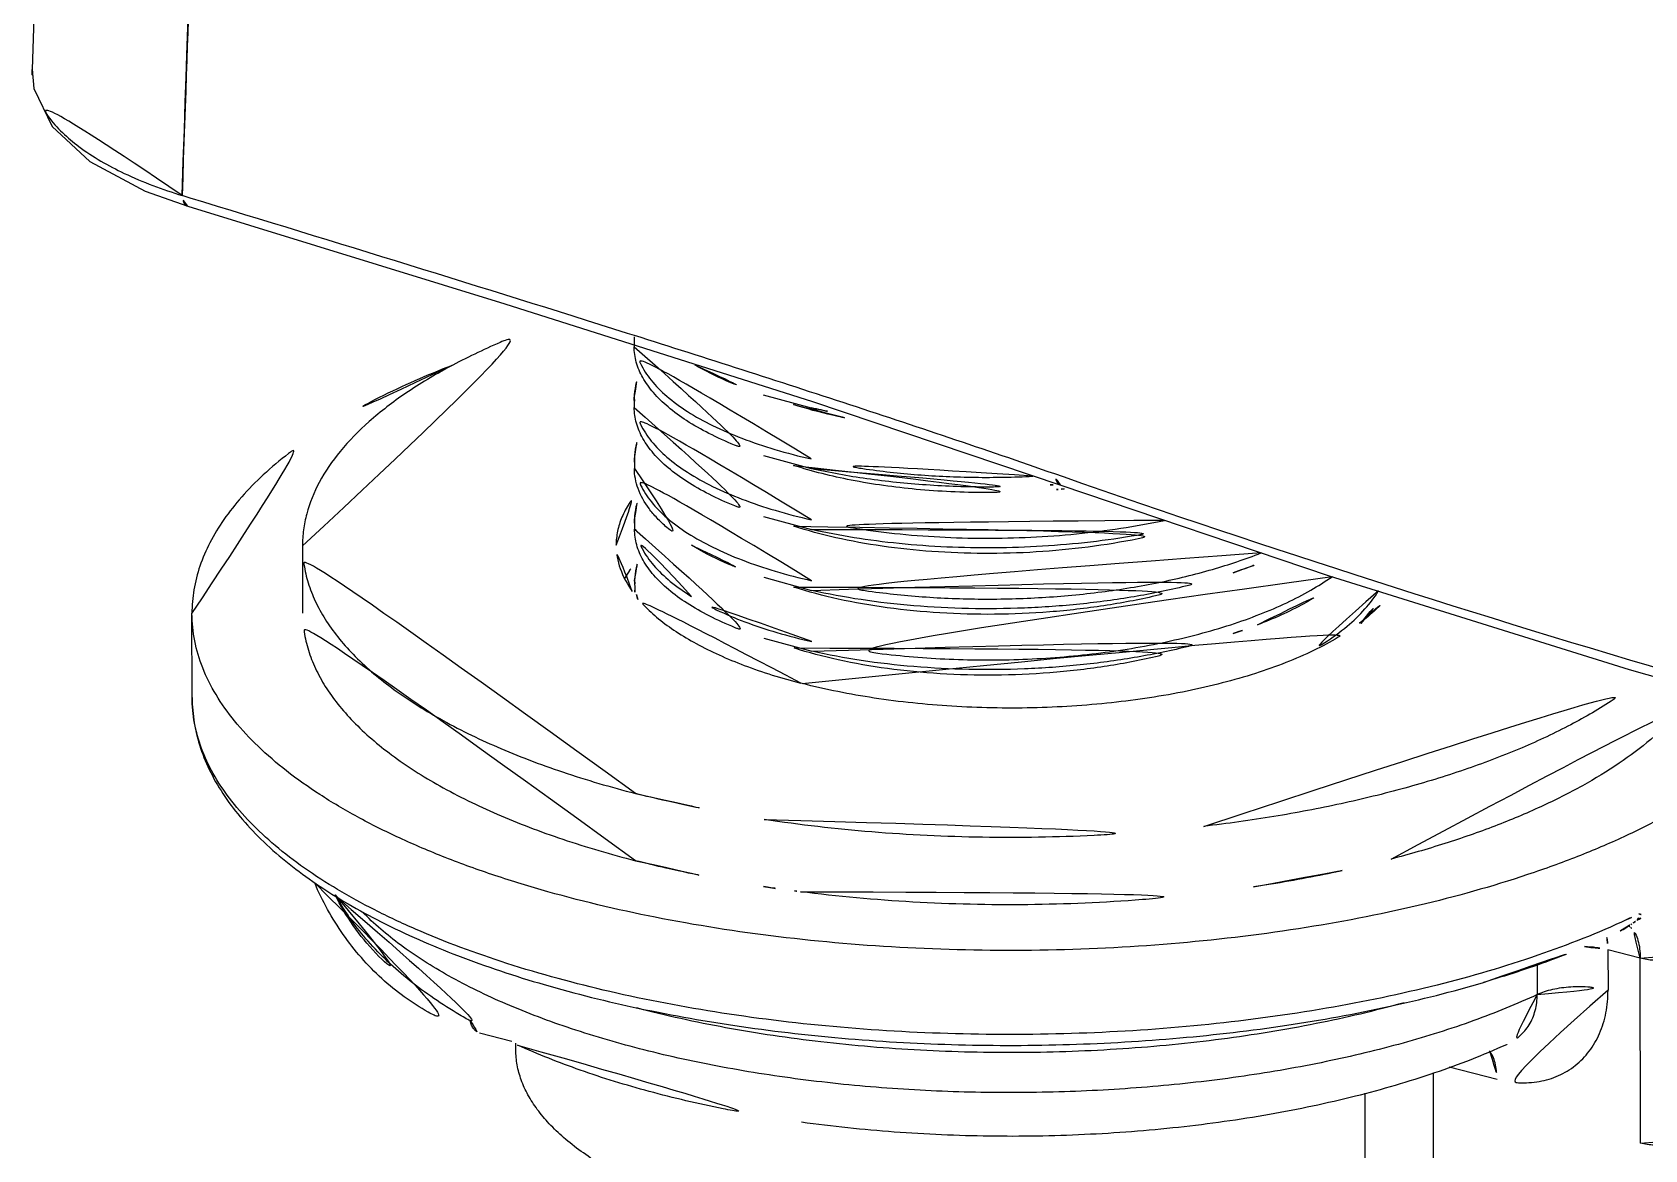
# Model space of a CAD drawing. Extents: x 16296660632 to 16296672714, y -37409619871 to -37409617455.
# Drawn here: x 16296672498.89 to 16296672542.6, y -37409617777.24 to -37409617746.97 of the extents above; entities that cross this region are included whole.
import ezdxf

# ---------------------------------------------------------------- set-up
doc = ezdxf.new("R2010")
doc.units = 0
doc.header["$LTSCALE"] = 10
doc.header["$MEASUREMENT"] = 0
doc.layers.get('0').update_dxf_attribs({"linetype": 'CONTINUOUS'})
doc.layers.add('02___PRT_ALL_AXES', color=7, linetype='CONTINUOUS')
doc.layers.add('06___PRT_ALL_SURFS', color=7, linetype='CONTINUOUS')

msp = doc.modelspace()

# ---------------------------------------------------------------- linework, layer by layer
at = {"color": 7, "linetype": 'Continuous'}
for p, q in [((16296672498.894819, -37409617747.976799), (16296672498.89484, -37409617747.976349)), ((16296672501.954309, -37409617751.271187), (16296672503.10745, -37409617751.682854)), ((16296672503.176041, -37409617751.460571), (16296672502.954679, -37409617751.393158)), ((16296672518.706909, -37409617756.788818), (16296672520.004789, -37409617757.142967)), ((16296672520.039631, -37409617756.97702), (16296672526.7666, -37409617759.238228)), ((16296672518.710661, -37409617758.437607), (16296672520.008539, -37409617758.791763)), ((16296672526.83832, -37409617759.016678), (16296672526.60741, -37409617758.935867)), ((16296672526.76664, -37409617759.238243), (16296672526.7666, -37409617759.238228)), ((16296672518.71442, -37409617760.086388), (16296672520.012289, -37409617760.440552)), ((16296672518.71817, -37409617761.735184), (16296672520.01605, -37409617762.089333)), ((16296672518.72193, -37409617763.383957), (16296672520.0198, -37409617763.738121)), ((16296672542.17544, -37409617764.23101), (16296672549.833321, -37409617766.43351)), ((16296672542.22155, -37409617771.138031), (16296672542.24901, -37409617771.11879)), ((16296672542.24901, -37409617771.11879), (16296672542.24159, -37409617771.123878)), ((16296672541.597429, -37409617771.829826), (16296672541.59992, -37409617772.922943)), ((16296672542.47328, -37409617772.054848), (16296672541.597429, -37409617771.829826)), ((16296672542.48469, -37409617777.064957), (16296672542.47328, -37409617772.054848)), ((16296672539.68009, -37409617772.223984), (16296672539.68194, -37409617773.039413)), ((16296672511.01092, -37409617774.076363), (16296672511.888901, -37409617774.301933)), ((16296672538.85741, -37409617774.387199), (16296672538.85634, -37409617774.38768)), ((16296672536.858471, -37409617775.164772), (16296672536.86573, -37409617778.35257)), ((16296672538.591841, -37409617775.336517), (16296672537.296631, -37409617775.003761)), ((16296672535.00548, -37409617775.71022), (16296672535.0117, -37409617778.441177))]:
    msp.add_line(p, q, dxfattribs=at)
for points in [[(16296672498.894939, -37409617747.9767), (16296672498.94136, -37409617748.492706), (16296672499.43412, -37409617749.526627), (16296672500.45413, -37409617750.470627), (16296672501.954309, -37409617751.271187)], [(16296672503.10676, -37409617751.682747), (16296672511.69928, -37409617754.32782), (16296672520.039631, -37409617756.97702)], [(16296672526.76664, -37409617759.238251), (16296672534.04273, -37409617761.694878), (16296672542.17544, -37409617764.23101)]]:
    msp.add_lwpolyline(points, dxfattribs=at)
for centre, radius, start, end in [((16296672500.667641, -37409617748.030701), 1.773561, 178.259946, 191.2050434), ((16296672516.788429, -37409617755.215767), 1.583241, 188.7322536, 189.4427752), ((16296672516.76251, -37409617756.86898), 1.553236, 180.158242, 189.4569504), ((16296672524.00173, -37409617739.471893), 18.117474, 257.2549745, 260.9563964), ((16296672516.7661, -37409617758.517769), 1.553074, 180.1564935, 189.4077773), ((16296672524.79944, -37409617734.904358), 24.385164, 273.9630172, 274.4363054), ((16296672524.82571, -37409617738.427094), 21.012128, 274.9867532, 275.3401978), ((16296672524.839081, -37409617738.568764), 20.869836, 275.3398714, 275.9508666), ((16296672516.77305, -37409617760.166458), 1.556262, 180.1499365, 189.7863769), ((16296672516.81826, -37409617760.159088), 1.602059, 189.7713034, 192.0105459), ((16296672516.773701, -37409617761.815338), 1.553166, 180.1560564, 189.4498718), ((16296672516.76025, -37409617762.079132), 1.539114, 180.1267683, 185.660007), ((16296672527.00819, -37409617749.790359), 14.180258, 288.2336121, 291.0321679), ((16296672533.468201, -37409617752.459183), 20.463329, 294.975994, 296.0016354), ((16296672541.9352, -37409617771.518517), 0.408707, 53.2749682, 57.1670296), ((16296672539.367889, -37409617766.929932), 5.084027, 303.5094821, 304.1440503), ((16296672541.925501, -37409617771.5317), 0.425073, 51.9926989, 53.2907919), ((16296672539.19626, -37409617766.6763), 5.390268, 304.1408078, 304.4001205), ((16296672543.82329, -37409617773.408546), 2.778734, 123.3148606, 124.5098513), ((16296672542.07703, -37409617770.852623), 0.362068, 331.2631102, 0.2037039)]:
    msp.add_arc(centre, radius, start, end, dxfattribs=at)
for points in [[(16296672502.954679, -37409617751.393158), (16296672503.13414, -37409617746.177559), (16296672503.315701, -37409617740.962044), (16296672503.499491, -37409617735.746597)], [(16296672542.43924, -37409617770.851257), (16296672542.49074, -37409617770.869324), (16296672542.541679, -37409617770.889236), (16296672542.59123, -37409617770.912117)]]:
    msp.add_open_spline(points, degree=3, dxfattribs=at)
for points, knots in [([(16296672502.954679, -37409617751.393158), (16296672502.419781, -37409617751.227997), (16296672501.44599, -37409617750.865677), (16296672500.201309, -37409617750.157341), (16296672499.318649, -37409617749.347137), (16296672498.98992, -37409617748.689133), (16296672498.927891, -37409617748.375351)], [0, 0, 0, 0, 0.32102202, 0.593606003, 0.816582599, 1, 1, 1, 1]), ([(16296672503.10866, -37409617751.683197), (16296672503.06197, -37409617751.6698), (16296672502.973539, -37409617751.575882), (16296672502.957161, -37409617751.459122), (16296672502.9548, -37409617751.393066)], [0, 0, 0, 0, 0.423645059, 1, 1, 1, 1]), ([(16296672526.60741, -37409617758.935867), (16296672524.703779, -37409617758.270279), (16296672520.850229, -37409617756.981621), (16296672513.04125, -37409617754.483673), (16296672507.132311, -37409617752.665741), (16296672503.176041, -37409617751.460571)], [0, 0, 0, 0, 0.245970115, 0.495560709, 1, 1, 1, 1]), ([(16296672515.20612, -37409617755.487442), (16296672515.206421, -37409617755.629227), (16296672515.248791, -37409617755.922623), (16296672515.43191, -37409617756.346939), (16296672515.728729, -37409617756.755692), (16296672516.13365, -37409617757.145569), (16296672516.641821, -37409617757.513809), (16296672517.247919, -37409617757.856888), (16296672517.945511, -37409617758.171204), (16296672518.44688, -37409617758.351967), (16296672518.71067, -37409617758.437607)], [0, 0, 0, 0, 0.087727996, 0.180735523, 0.283287828, 0.398230781, 0.527131466, 0.670577974, 0.828408063, 1, 1, 1, 1]), ([(16296672520.00794, -37409617758.528801), (16296672519.676571, -37409617758.453667), (16296672519.04151, -37409617758.289459), (16296672518.14559, -37409617757.989273), (16296672517.35037, -37409617757.647842), (16296672516.666451, -37409617757.270218), (16296672516.102501, -37409617756.861267), (16296672515.66573, -37409617756.425209), (16296672515.36293, -37409617755.965958), (16296672515.25334, -37409617755.636017), (16296672515.22665, -37409617755.475517)], [0, 0, 0, 0, 0.171553675, 0.330900509, 0.476613766, 0.607910097, 0.724557979, 0.827230947, 0.917856458, 1, 1, 1, 1]), ([(16296672515.20928, -37409617756.873268), (16296672515.20904, -37409617756.758957), (16296672515.23506, -37409617756.525063), (16296672515.31064, -37409617756.302567), (16296672515.35915, -37409617756.194054)], [0, 0, 0, 0, 0.490186591, 1, 1, 1, 1]), ([(16296672516.84915, -37409617755.980057), (16296672517.1241, -37409617756.141724), (16296672517.731819, -37409617756.442993), (16296672518.36697, -37409617756.678459), (16296672518.706909, -37409617756.788818)], [0, 0, 0, 0, 0.471570484, 1, 1, 1, 1]), ([(16296672515.209881, -37409617757.136192), (16296672515.210171, -37409617757.277977), (16296672515.252541, -37409617757.571381), (16296672515.43565, -37409617757.995712), (16296672515.732479, -37409617758.404472), (16296672516.1374, -37409617758.79435), (16296672516.645571, -37409617759.162598), (16296672517.251671, -37409617759.505669), (16296672517.94927, -37409617759.819977), (16296672518.45063, -37409617760.000763), (16296672518.71442, -37409617760.086388)], [0, 0, 0, 0, 0.087728822, 0.18073747, 0.283291329, 0.398234348, 0.527133959, 0.670579114, 0.828408176, 1, 1, 1, 1]), ([(16296672519.524321, -37409617757.054321), (16296672519.87347, -37409617757.167801), (16296672520.61219, -37409617757.368317), (16296672521.364059, -37409617757.509903), (16296672521.756689, -37409617757.570107)], [0, 0, 0, 0, 0.480317322, 1, 1, 1, 1]), ([(16296672520.01169, -37409617760.177589), (16296672519.680309, -37409617760.102463), (16296672519.045231, -37409617759.93824), (16296672518.1493, -37409617759.638039), (16296672517.354059, -37409617759.2966), (16296672516.670139, -37409617758.918961), (16296672516.10618, -37409617758.51001), (16296672515.66942, -37409617758.073921), (16296672515.366631, -37409617757.614647), (16296672515.257059, -37409617757.284683), (16296672515.230379, -37409617757.124184)], [0, 0, 0, 0, 0.171554926, 0.330901788, 0.47661502, 0.607910929, 0.724557553, 0.827229758, 0.917855773, 1, 1, 1, 1]), ([(16296672515.21303, -37409617758.522018), (16296672515.21279, -37409617758.407478), (16296672515.238939, -37409617758.173058), (16296672515.314831, -37409617757.950127), (16296672515.363541, -37409617757.841408)], [0, 0, 0, 0, 0.490147644, 1, 1, 1, 1]), ([(16296672515.21364, -37409617758.784714), (16296672515.213831, -37409617758.876877), (16296672515.23122, -37409617759.064049), (16296672515.335831, -37409617759.44278), (16296672515.544609, -37409617759.806877), (16296672515.83032, -37409617760.142937), (16296672516.20159, -37409617760.494263), (16296672516.527769, -37409617760.723923), (16296672516.7614, -37409617760.867027)], [0, 0, 0, 0, 0.102243179, 0.207192236, 0.433998787, 0.560074058, 0.696075722, 1, 1, 1, 1]), ([(16296672520.01545, -37409617761.82637), (16296672519.68395, -37409617761.751221), (16296672519.04867, -37409617761.586937), (16296672518.15247, -37409617761.286613), (16296672517.35705, -37409617760.945023), (16296672516.673019, -37409617760.567207), (16296672516.10906, -37409617760.158073), (16296672515.6724, -37409617759.721779), (16296672515.369801, -37409617759.262283), (16296672515.26046, -37409617758.93219), (16296672515.23391, -37409617758.771637)], [0, 0, 0, 0, 0.17157513, 0.330935533, 0.47665408, 0.607947538, 0.724585266, 0.827245348, 0.917860427, 1, 1, 1, 1]), ([(16296672519.528061, -37409617758.70311), (16296672520.03911, -37409617758.869202), (16296672521.13998, -37409617759.142326), (16296672522.885111, -37409617759.384132), (16296672524.746861, -37409617759.468613), (16296672526.01531, -37409617759.41526), (16296672526.652189, -37409617759.359688)], [0, 0, 0, 0, 0.224033033, 0.471507752, 0.733470646, 1, 1, 1, 1]), ([(16296672520.008539, -37409617758.791763), (16296672520.504959, -37409617758.904297), (16296672521.538219, -37409617759.090309), (16296672523.137621, -37409617759.254883), (16296672524.79958, -37409617759.309303), (16296672525.92205, -37409617759.270203), (16296672526.484779, -37409617759.231216)], [0, 0, 0, 0, 0.234505245, 0.483036494, 0.740130656, 1, 1, 1, 1]), ([(16296672526.014999, -37409617758.996246), (16296672525.490959, -37409617759.022507), (16296672524.44846, -37409617759.041733), (16296672522.90749, -37409617758.972794), (16296672521.42614, -37409617758.808723), (16296672520.4688, -37409617758.633278), (16296672520.00794, -37409617758.528801)], [0, 0, 0, 0, 0.260519116, 0.517300584, 0.765371797, 1, 1, 1, 1]), ([(16296672526.76659, -37409617759.238251), (16296672526.71756, -37409617759.221184), (16296672526.6269, -37409617759.124924), (16296672526.60886, -37409617759.003052), (16296672526.60742, -37409617758.935867)], [0, 0, 0, 0, 0.435808184, 1, 1, 1, 1]), ([(16296672549.686939, -37409617766.130791), (16296672547.71841, -37409617765.586884), (16296672540.045589, -37409617763.402527), (16296672532.44124, -37409617760.975197), (16296672526.83832, -37409617759.016678)], [0, 0, 0, 0, 0.25600177, 1, 1, 1, 1]), ([(16296672515.216801, -37409617760.170532), (16296672515.21656, -37409617760.053268), (16296672515.24402, -37409617759.813004), (16296672515.323669, -37409617759.585114), (16296672515.37463, -37409617759.47403)], [0, 0, 0, 0, 0.489685396, 1, 1, 1, 1]), ([(16296672529.583309, -37409617760.192703), (16296672528.79641, -37409617760.358917), (16296672527.176069, -37409617760.601196), (16296672524.72514, -37409617760.71666), (16296672522.687771, -37409617760.611977), (16296672521.12322, -37409617760.403831), (16296672520.374359, -37409617760.259804), (16296672520.01169, -37409617760.177589)], [0, 0, 0, 0, 0.250382027, 0.508835962, 0.762773435, 0.884232184, 1, 1, 1, 1]), ([(16296672515.217381, -37409617760.433746), (16296672515.21768, -37409617760.575546), (16296672515.26004, -37409617760.868942), (16296672515.443159, -37409617761.293289), (16296672515.73999, -37409617761.702049), (16296672516.14493, -37409617762.091927), (16296672516.653099, -37409617762.460182), (16296672517.25919, -37409617762.803253), (16296672517.956791, -37409617763.117561), (16296672518.458151, -37409617763.298317), (16296672518.72193, -37409617763.383957)], [0, 0, 0, 0, 0.087729889, 0.180739504, 0.283294812, 0.398240202, 0.527141051, 0.670585085, 0.82841106, 1, 1, 1, 1]), ([(16296672516.764549, -37409617762.252853), (16296672516.562929, -37409617762.129356), (16296672516.196011, -37409617761.87542), (16296672515.737061, -37409617761.442093), (16296672515.411791, -37409617760.984772), (16296672515.285629, -37409617760.654053), (16296672515.25127, -37409617760.492462)], [0, 0, 0, 0, 0.298022279, 0.560570426, 0.791764738, 1, 1, 1, 1]), ([(16296672519.53182, -37409617760.351891), (16296672519.905439, -37409617760.473297), (16296672520.698339, -37409617760.685707), (16296672521.950899, -37409617760.911613), (16296672523.291809, -37409617761.05294), (16296672524.68733, -37409617761.104897), (16296672526.10243, -37409617761.065079), (16296672527.50157, -37409617760.93338), (16296672528.849449, -37409617760.712173), (16296672529.718929, -37409617760.501404), (16296672530.13719, -37409617760.380127)], [0, 0, 0, 0, 0.109740687, 0.228915293, 0.35522171, 0.486076615, 0.618735781, 0.750404786, 0.878347771, 1, 1, 1, 1]), ([(16296672520.012289, -37409617760.440552), (16296672520.39414, -37409617760.527107), (16296672521.183611, -37409617760.677559), (16296672522.83396, -37409617760.889763), (16296672524.9795, -37409617760.982964), (16296672527.13714, -37409617760.854233), (16296672528.82881, -37409617760.612747), (16296672529.64925, -37409617760.446274), (16296672530.049179, -37409617760.35141)], [0, 0, 0, 0, 0.116141214, 0.238193741, 0.493339044, 0.751864668, 0.878078198, 1, 1, 1, 1]), ([(16296672516.7614, -37409617760.867027), (16296672517.04751, -37409617761.042267), (16296672517.68671, -37409617761.367554), (16296672518.357441, -37409617761.618073), (16296672518.71817, -37409617761.735184)], [0, 0, 0, 0, 0.469397424, 1, 1, 1, 1]), ([(16296672532.196329, -37409617761.07383), (16296672531.766291, -37409617761.243881), (16296672530.85368, -37409617761.549141), (16296672529.408649, -37409617761.89798), (16296672527.86459, -37409617762.149643), (16296672526.260361, -37409617762.298637), (16296672524.636181, -37409617762.342247), (16296672523.03286, -37409617762.280449), (16296672521.490879, -37409617762.115913), (16296672520.49457, -37409617761.93499), (16296672520.01545, -37409617761.82637)], [0, 0, 0, 0, 0.112241585, 0.233146223, 0.360455743, 0.491614513, 0.623901051, 0.754529508, 0.880759873, 1, 1, 1, 1]), ([(16296672515.220539, -37409617761.819572), (16296672515.220301, -37409617761.704887), (16296672515.246519, -37409617761.470154), (16296672515.322611, -37409617761.246964), (16296672515.371441, -37409617761.1381)], [0, 0, 0, 0, 0.490123327, 1, 1, 1, 1]), ([(16296672531.441339, -37409617761.609818), (16296672531.538031, -37409617761.577927), (16296672531.911909, -37409617761.450409), (16296672532.28055, -37409617761.307289), (16296672532.5497, -37409617761.190948)], [0, 0, 0, 0, 0.25772826, 1, 1, 1, 1]), ([(16296672519.53557, -37409617762.000687), (16296672519.92911, -37409617762.128593), (16296672520.766319, -37409617762.35038), (16296672522.09009, -37409617762.58075), (16296672523.50761, -37409617762.717216), (16296672524.97949, -37409617762.754639), (16296672526.464991, -37409617762.690643), (16296672527.92296, -37409617762.525757), (16296672529.312851, -37409617762.263519), (16296672530.201969, -37409617762.018707), (16296672530.62574, -37409617761.878853)], [0, 0, 0, 0, 0.110382606, 0.230602589, 0.35807478, 0.48990905, 0.623045848, 0.754393549, 0.880961323, 1, 1, 1, 1]), ([(16296672520.01605, -37409617762.089333), (16296672520.458799, -37409617762.189713), (16296672521.3776, -37409617762.359612), (16296672522.798901, -37409617762.522781), (16296672524.27799, -37409617762.598053), (16296672525.78274, -37409617762.582947), (16296672527.280649, -37409617762.476913), (16296672528.739401, -37409617762.281418), (16296672530.127399, -37409617761.999947), (16296672531.016171, -37409617761.750023), (16296672531.441339, -37409617761.609818)], [0, 0, 0, 0, 0.11784387, 0.242280489, 0.371107579, 0.502024342, 0.632654149, 0.760657205, 0.883791323, 1, 1, 1, 1]), ([(16296672534.12359, -37409617761.718513), (16296672533.93709, -37409617761.849243), (16296672533.534981, -37409617762.101334), (16296672532.87916, -37409617762.439659), (16296672532.15303, -37409617762.750351), (16296672531.074329, -37409617763.133163), (16296672529.597799, -37409617763.518402), (16296672527.712601, -37409617763.826813), (16296672525.74317, -37409617763.981773), (16296672523.76363, -37409617763.979233), (16296672521.84856, -37409617763.821404), (16296672520.61101, -37409617763.609322), (16296672520.019199, -37409617763.475159)], [0, 0, 0, 0, 0.04701485, 0.097801789, 0.152190933, 0.20992051, 0.333947721, 0.466560487, 0.603769737, 0.741283295, 0.874738702, 1, 1, 1, 1]), ([(16296672532.097389, -37409617763.025909), (16296672532.527719, -37409617762.860008), (16296672533.319441, -37409617762.506599), (16296672534.05617, -37409617762.044594), (16296672534.37466, -37409617761.796547)], [0, 0, 0, 0, 0.53325502, 1, 1, 1, 1]), ([(16296672515.308611, -37409617762.334763), (16296672515.301161, -37409617762.312927), (16296672515.27346, -37409617762.226257), (16296672515.252741, -37409617762.137352), (16296672515.24161, -37409617762.070351)], [0, 0, 0, 0, 0.253493459, 1, 1, 1, 1]), ([(16296672520.019199, -37409617763.475159), (16296672519.70093, -37409617763.403), (16296672519.08983, -37409617763.24575), (16296672518.22489, -37409617762.960159), (16296672517.452009, -37409617762.636276), (16296672516.980619, -37409617762.385193), (16296672516.764549, -37409617762.252853)], [0, 0, 0, 0, 0.280501519, 0.541936272, 0.782224923, 1, 1, 1, 1]), ([(16296672535.3766, -37409617762.105003), (16296672535.271891, -37409617762.278679), (16296672535.0117, -37409617762.622139), (16296672534.51815, -37409617763.089828), (16296672533.909491, -37409617763.530647), (16296672533.453251, -37409617763.791443), (16296672533.20907, -37409617763.91748)], [0, 0, 0, 0, 0.212898454, 0.449312097, 0.711516373, 1, 1, 1, 1]), ([(16296672534.897169, -37409617762.982719), (16296672534.961309, -37409617762.916389), (16296672535.19322, -37409617762.660423), (16296672535.389931, -37409617762.370338), (16296672535.49942, -37409617762.141953)], [0, 0, 0, 0, 0.267021717, 1, 1, 1, 1]), ([(16296672519.53932, -37409617763.649467), (16296672519.93288, -37409617763.777367), (16296672520.77009, -37409617763.999191), (16296672522.09387, -37409617764.229538), (16296672523.511391, -37409617764.366028), (16296672524.983271, -37409617764.403427), (16296672526.468769, -37409617764.339417), (16296672527.926729, -37409617764.174553), (16296672529.31662, -37409617763.912308), (16296672530.20573, -37409617763.667488), (16296672530.629499, -37409617763.527641)], [0, 0, 0, 0, 0.110386208, 0.230604966, 0.358077137, 0.489910945, 0.623047317, 0.754394526, 0.880961804, 1, 1, 1, 1]), ([(16296672520.0198, -37409617763.738121), (16296672520.462561, -37409617763.838493), (16296672521.381359, -37409617764.0084), (16296672522.80266, -37409617764.17157), (16296672524.281759, -37409617764.246841), (16296672525.78651, -37409617764.231743), (16296672527.284439, -37409617764.125687), (16296672528.743179, -37409617763.930199), (16296672530.13117, -37409617763.648743), (16296672531.01993, -37409617763.398804), (16296672531.445101, -37409617763.258614)], [0, 0, 0, 0, 0.11784423, 0.242281459, 0.371109023, 0.502026155, 0.632657073, 0.760660063, 0.883792036, 1, 1, 1, 1]), ([(16296672503.22773, -37409617764.992973), (16296672503.228251, -37409617765.22316), (16296672503.26774, -37409617765.687286), (16296672503.44009, -37409617766.372177), (16296672503.721569, -37409617767.041458), (16296672504.10668, -37409617767.691177), (16296672504.590981, -37409617768.318604), (16296672505.386141, -37409617769.147758), (16296672506.625019, -37409617770.116318), (16296672508.398649, -37409617771.137207), (16296672510.474039, -37409617772.041641), (16296672512.81732, -37409617772.81768), (16296672515.38913, -37409617773.453667), (16296672518.14432, -37409617773.938927), (16296672521.03348, -37409617774.264977), (16296672524.00407, -37409617774.425957), (16296672527.001711, -37409617774.418922), (16296672529.97139, -37409617774.244034), (16296672532.85881, -37409617773.904427), (16296672535.611219, -37409617773.406273), (16296672537.379761, -37409617772.96006), (16296672538.229349, -37409617772.709053)], [0, 0, 0, 0, 0.017778913, 0.035785803, 0.054332605, 0.07365821, 0.093956902, 0.115412241, 0.16224656, 0.214796608, 0.273099995, 0.336793715, 0.405225559, 0.477534635, 0.552711667, 0.629647432, 0.707174792, 0.784107675, 0.859278927, 0.93157999, 1, 1, 1, 1]), ([(16296672542.10862, -37409617771.008873), (16296672541.324209, -37409617771.374367), (16296672539.6322, -37409617772.042397), (16296672536.907459, -37409617772.836327), (16296672533.926149, -37409617773.455391), (16296672530.75502, -37409617773.885178), (16296672527.46497, -37409617774.115799), (16296672524.1301, -37409617774.141861), (16296672520.825529, -37409617773.962761), (16296672517.625641, -37409617773.582657), (16296672514.602011, -37409617773.010307), (16296672511.822399, -37409617772.258797), (16296672509.70553, -37409617771.477577), (16296672508.19183, -37409617770.768349), (16296672507.185101, -37409617770.217758), (16296672506.281601, -37409617769.637123), (16296672505.486309, -37409617769.029503), (16296672504.803619, -37409617768.397972), (16296672504.23749, -37409617767.745537), (16296672503.79142, -37409617767.075333), (16296672503.468849, -37409617766.390388), (16296672503.27294, -37409617765.694878), (16296672503.22826, -37409617765.224518), (16296672503.22773, -37409617764.992973)], [0, 0, 0, 0, 0.060698323, 0.127318054, 0.198848635, 0.274068124, 0.351610468, 0.430025927, 0.507835238, 0.583581685, 0.655882915, 0.723485979, 0.78533268, 0.813852288, 0.840671374, 0.865756334, 0.889110714, 0.910782803, 0.93087523, 0.949558133, 0.967077088, 0.983758737, 1, 1, 1, 1]), ([(16296672506.548229, -37409617770.014923), (16296672506.754181, -37409617770.505653), (16296672507.27434, -37409617771.443314), (16296672508.322849, -37409617772.640984), (16296672509.57934, -37409617773.561378), (16296672510.529579, -37409617773.952698), (16296672511.01092, -37409617774.076363)], [0, 0, 0, 0, 0.256236762, 0.511641815, 0.760723916, 1, 1, 1, 1]), ([(16296672507.103559, -37409617770.338676), (16296672507.38909, -37409617770.915031), (16296672508.12314, -37409617771.969299), (16296672509.13975, -37409617772.761726), (16296672509.68865, -37409617773.052002)], [0, 0, 0, 0, 0.508806927, 1, 1, 1, 1]), ([(16296672507.146311, -37409617770.391663), (16296672507.38238, -37409617770.823082), (16296672507.97633, -37409617771.64698), (16296672509.120131, -37409617772.709831), (16296672510.493441, -37409617773.640327), (16296672511.509939, -37409617774.161629), (16296672512.04822, -37409617774.406158)], [0, 0, 0, 0, 0.229210885, 0.468761789, 0.724448756, 1, 1, 1, 1]), ([(16296672539.68194, -37409617773.039413), (16296672539.12145, -37409617773.300484), (16296672537.92518, -37409617773.78598), (16296672536.010851, -37409617774.388077), (16296672533.928209, -37409617774.88662), (16296672531.710529, -37409617775.273407), (16296672529.393061, -37409617775.542183), (16296672527.012939, -37409617775.688553), (16296672524.608299, -37409617775.710121), (16296672522.21771, -37409617775.606537), (16296672519.879499, -37409617775.379517), (16296672517.631121, -37409617775.032753), (16296672515.508459, -37409617774.571877), (16296672513.5452, -37409617774.004379), (16296672511.772289, -37409617773.339363), (16296672510.216949, -37409617772.586967), (16296672508.903271, -37409617771.75885), (16296672508.157209, -37409617771.125526), (16296672507.839081, -37409617770.797417)], [0, 0, 0, 0, 0.055798927, 0.116325573, 0.180949023, 0.248912647, 0.319362714, 0.391381437, 0.464011131, 0.536279185, 0.607221801, 0.675908334, 0.741466677, 0.803111189, 0.860175388, 0.912153387, 0.958757053, 1, 1, 1, 1]), ([(16296672542.174641, -37409617771.168968), (16296672542.13492, -37409617771.195267), (16296672541.971279, -37409617771.300217), (16296672541.799879, -37409617771.393608), (16296672541.665991, -37409617771.453773)], [0, 0, 0, 0, 0.245034653, 1, 1, 1, 1]), ([(16296672542.237631, -37409617771.242661), (16296672542.233629, -37409617771.238457), (16296672542.21768, -37409617771.222267), (16296672542.200581, -37409617771.207191), (16296672542.187241, -37409617771.196777)], [0, 0, 0, 0, 0.255421451, 1, 1, 1, 1]), ([(16296672542.29711, -37409617771.086456), (16296672542.305349, -37409617771.081047), (16296672542.337339, -37409617771.060364), (16296672542.36993, -37409617771.040581), (16296672542.39451, -37409617771.026688)], [0, 0, 0, 0, 0.258874402, 1, 1, 1, 1]), ([(16296672542.39451, -37409617771.026688), (16296672542.409849, -37409617771.018021), (16296672542.476101, -37409617770.981033), (16296672542.54224, -37409617770.943657), (16296672542.59123, -37409617770.912117)], [0, 0, 0, 0, 0.232187427, 1, 1, 1, 1]), ([(16296672538.229349, -37409617772.709053), (16296672538.83308, -37409617772.530693), (16296672539.99378, -37409617772.151367), (16296672541.127069, -37409617771.695679), (16296672541.665991, -37409617771.453773)], [0, 0, 0, 0, 0.515899035, 1, 1, 1, 1]), ([(16296672541.569309, -37409617771.493233), (16296672541.573999, -37409617771.51963), (16296672541.59083, -37409617771.631073), (16296672541.59724, -37409617771.743973), (16296672541.597429, -37409617771.829826)], [0, 0, 0, 0, 0.238033609, 1, 1, 1, 1]), ([(16296672542.47328, -37409617772.054848), (16296672542.47308, -37409617771.969193), (16296672542.4639, -37409617771.806343), (16296672542.42004, -37409617771.579742), (16296672542.348261, -37409617771.389748), (16296672542.27743, -37409617771.284477), (16296672542.237631, -37409617771.242661)], [0, 0, 0, 0, 0.297763528, 0.565476273, 0.799308578, 1, 1, 1, 1]), ([(16296672540.962271, -37409617771.740044), (16296672541.07266, -37409617771.744766), (16296672541.28628, -37409617771.763763), (16296672541.49707, -37409617771.804047), (16296672541.597429, -37409617771.829826)], [0, 0, 0, 0, 0.516043225, 1, 1, 1, 1]), ([(16296672542.47328, -37409617772.054848), (16296672542.592421, -37409617772.085457), (16296672542.844521, -37409617772.121857), (16296672543.21933, -37409617772.11689), (16296672543.52013, -37409617772.064812), (16296672543.726641, -37409617771.992188), (16296672543.81395, -37409617771.94696), (16296672543.851801, -37409617771.921997)], [0, 0, 0, 0, 0.260882983, 0.536613752, 0.792651294, 0.903845731, 1, 1, 1, 1]), ([(16296672541.59992, -37409617772.922943), (16296672541.600349, -37409617773.127892), (16296672541.564951, -37409617773.52877), (16296672541.393869, -37409617774.092789), (16296672541.11183, -37409617774.582298), (16296672540.729469, -37409617774.976143), (16296672540.26333, -37409617775.257401), (16296672539.73431, -37409617775.415413), (16296672539.16515, -37409617775.446648), (16296672538.782471, -37409617775.385483), (16296672538.591841, -37409617775.336517)], [0, 0, 0, 0, 0.135914308, 0.264904296, 0.387911448, 0.507003901, 0.625035728, 0.74502098, 0.86948108, 1, 1, 1, 1]), ([(16296672539.68194, -37409617773.039543), (16296672539.743971, -37409617773.010658), (16296672539.87925, -37409617772.958878), (16296672540.180849, -37409617772.878029), (16296672540.59734, -37409617772.824059), (16296672541.104639, -37409617772.829697), (16296672541.441019, -37409617772.882118), (16296672541.59992, -37409617772.922943)], [0, 0, 0, 0, 0.105193796, 0.22204742, 0.47947651, 0.747773102, 1, 1, 1, 1]), ([(16296672515.266199, -37409617773.392593), (16296672516.06559, -37409617773.601387), (16296672517.72518, -37409617773.964111), (16296672520.29685, -37409617774.343193), (16296672522.976299, -37409617774.566383), (16296672525.707741, -37409617774.628883), (16296672528.43449, -37409617774.529381), (16296672531.099979, -37409617774.269974), (16296672533.64871, -37409617773.856232), (16296672535.28903, -37409617773.47065), (16296672536.077209, -37409617773.250717)], [0, 0, 0, 0, 0.117899111, 0.242147922, 0.370690454, 0.501327146, 0.631790903, 0.75982027, 0.883232212, 1, 1, 1, 1]), ([(16296672539.68195, -37409617773.039413), (16296672539.68227, -37409617773.185471), (16296672539.647739, -37409617773.472588), (16296672539.481701, -37409617773.865356), (16296672539.213301, -37409617774.183517), (16296672538.980789, -37409617774.331139), (16296672538.85741, -37409617774.387199)], [0, 0, 0, 0, 0.262664308, 0.512984468, 0.756289042, 1, 1, 1, 1]), ([(16296672510.76082, -37409617773.747597), (16296672510.77128, -37409617773.789742), (16296672510.796459, -37409617773.867401), (16296672510.852579, -37409617773.967796), (16296672510.9238, -37409617774.040916), (16296672510.98193, -37409617774.068916), (16296672511.01092, -37409617774.076363)], [0, 0, 0, 0, 0.301558766, 0.56381476, 0.792140465, 1, 1, 1, 1]), ([(16296672535.0117, -37409617778.441177), (16296672534.51919, -37409617778.643867), (16296672533.469139, -37409617779.01194), (16296672531.79673, -37409617779.444), (16296672529.99008, -37409617779.771957), (16296672528.087681, -37409617779.988579), (16296672526.12999, -37409617780.089172), (16296672524.15884, -37409617780.071518), (16296672522.21632, -37409617779.936012), (16296672520.34391, -37409617779.685631), (16296672518.5814, -37409617779.325821), (16296672516.96604, -37409617778.864418), (16296672515.531309, -37409617778.311142), (16296672514.30685, -37409617777.677544), (16296672513.451981, -37409617777.071442), (16296672512.90724, -37409617776.552589), (16296672512.58095, -37409617776.16568), (16296672512.323999, -37409617775.768784), (16296672512.138269, -37409617775.36364), (16296672512.02553, -37409617774.952583), (16296672511.9998, -37409617774.674812), (16296672511.999491, -37409617774.537956)], [0, 0, 0, 0, 0.063106491, 0.131613925, 0.204482108, 0.280496717, 0.358334775, 0.43661156, 0.513928049, 0.588916882, 0.660289993, 0.726890737, 0.787754675, 0.842189115, 0.889889728, 0.911296512, 0.931184541, 0.949722835, 0.967151357, 0.983784121, 1, 1, 1, 1]), ([(16296672512.04822, -37409617774.406158), (16296672512.603491, -37409617774.658409), (16296672513.77706, -37409617775.123573), (16296672515.64089, -37409617775.694771), (16296672517.64497, -37409617776.1595), (16296672519.031919, -37409617776.391289), (16296672519.74309, -37409617776.489594)], [0, 0, 0, 0, 0.228790854, 0.472848128, 0.730677081, 1, 1, 1, 1]), ([(16296672519.74309, -37409617776.489594), (16296672520.576639, -37409617776.604813), (16296672522.268749, -37409617776.781967), (16296672524.829941, -37409617776.892593), (16296672527.403839, -37409617776.850281), (16296672529.94101, -37409617776.655777), (16296672532.393459, -37409617776.312279), (16296672534.716471, -37409617775.824928), (16296672536.870041, -37409617775.20002), (16296672538.220989, -37409617774.67556), (16296672538.85634, -37409617774.38768)], [0, 0, 0, 0, 0.129792869, 0.262216531, 0.39519337, 0.526617288, 0.654462929, 0.776897018, 0.892409944, 1, 1, 1, 1]), ([(16296672538.390989, -37409617774.564796), (16296672538.425079, -37409617774.608528), (16296672538.485149, -37409617774.712852), (16296672538.54641, -37409617774.894577), (16296672538.583719, -37409617775.106506), (16296672538.59166, -37409617775.25753), (16296672538.591841, -37409617775.336517)], [0, 0, 0, 0, 0.20534866, 0.441165576, 0.707410086, 1, 1, 1, 1]), ([(16296672542.48469, -37409617777.064957), (16296672542.603821, -37409617777.095573), (16296672542.85593, -37409617777.131981), (16296672543.23074, -37409617777.127007), (16296672543.53153, -37409617777.074944), (16296672543.73805, -37409617777.002296), (16296672543.825359, -37409617776.957077), (16296672543.863211, -37409617776.932121)], [0, 0, 0, 0, 0.260882983, 0.536613752, 0.792651293, 0.903845731, 1, 1, 1, 1])]:
    msp.add_open_spline(points, degree=3, knots=knots, dxfattribs=at)
at = {"layer": '02___PRT_ALL_AXES', "color": 7, "linetype": 'Continuous'}
for p, q in [((16296672515.205521, -37409617755.224602), (16296672515.20612, -37409617755.487556)), ((16296672515.20927, -37409617756.87339), (16296672515.209869, -37409617757.136353)), ((16296672515.21303, -37409617758.522171), (16296672515.213631, -37409617758.785133)), ((16296672515.21678, -37409617760.170959), (16296672515.217381, -37409617760.433922)), ((16296672506.21839, -37409617760.886948), (16296672506.22254, -37409617762.708809)), ((16296672515.220539, -37409617761.81974), (16296672515.22113, -37409617762.08271)), ((16296672503.22773, -37409617764.992973), (16296672503.222549, -37409617762.715637)), ((16296672519.75568, -37409617764.610817), (16296672519.723141, -37409617764.602432)), ((16296672511.999479, -37409617774.537827), (16296672511.999069, -37409617774.35672))]:
    msp.add_line(p, q, dxfattribs=at)
for centre, radius, start, end in [((16296672524.80661, -37409617730.231361), 40.345182, 261.3127212, 262.5186498), ((16296672524.94521, -37409617729.207413), 41.378468, 262.5129585, 262.7369402)]:
    msp.add_arc(centre, radius, start, end, dxfattribs=at)
for points, knots in [([(16296672506.21839, -37409617760.886917), (16296672506.21806, -37409617760.741913), (16296672506.23695, -37409617760.449364), (16296672506.353809, -37409617759.859627), (16296672506.656521, -37409617759.119217), (16296672507.240179, -37409617758.275589), (16296672508.038059, -37409617757.468483), (16296672509.03993, -37409617756.704742), (16296672510.234449, -37409617755.991226), (16296672511.608141, -37409617755.335472), (16296672512.59606, -37409617754.955887), (16296672513.11536, -37409617754.77565)], [0, 0, 0, 0, 0.044613439, 0.089868859, 0.18451315, 0.288170504, 0.403577349, 0.532249652, 0.674741992, 0.830891352, 1, 1, 1, 1]), ([(16296672510.26557, -37409617755.992897), (16296672509.59868, -37409617756.251762), (16296672508.34988, -37409617756.796188), (16296672507.1626, -37409617757.467529), (16296672506.624241, -37409617757.822601)], [0, 0, 0, 0, 0.525897226, 1, 1, 1, 1]), ([(16296672503.222549, -37409617762.715736), (16296672503.22205, -37409617762.500504), (16296672503.258591, -37409617762.064003), (16296672503.4247, -37409617761.416656), (16296672503.700529, -37409617760.777184), (16296672504.083719, -37409617760.148987), (16296672504.571699, -37409617759.534752), (16296672505.16176, -37409617758.936958), (16296672505.850849, -37409617758.358223), (16296672506.35675, -37409617757.999023), (16296672506.624241, -37409617757.822601)], [0, 0, 0, 0, 0.104081729, 0.210606786, 0.321811831, 0.439583587, 0.565396559, 0.700313315, 0.845059429, 1, 1, 1, 1]), ([(16296672514.71837, -37409617760.867508), (16296672514.718081, -37409617760.739838), (16296672514.74515, -37409617760.47924), (16296672514.86701, -37409617760.095428), (16296672515.068041, -37409617759.719223), (16296672515.245489, -37409617759.485321), (16296672515.34483, -37409617759.370399)], [0, 0, 0, 0, 0.231199687, 0.470471072, 0.72489893, 1, 1, 1, 1]), ([(16296672515.238701, -37409617767.589943), (16296672514.57526, -37409617767.419487), (16296672513.6057, -37409617767.136421), (16296672512.36315, -37409617766.692169), (16296672511.239929, -37409617766.236061), (16296672509.9729, -37409617765.619492), (16296672508.65589, -37409617764.78566), (16296672507.74789, -37409617764.01313), (16296672507.173679, -37409617763.365356), (16296672506.82913, -37409617762.883987), (16296672506.55864, -37409617762.393539), (16296672506.36372, -37409617761.895737), (16296672506.24568, -37409617761.392853), (16296672506.218769, -37409617761.054337), (16296672506.21839, -37409617760.886917)], [0, 0, 0, 0, 0.172107733, 0.253481828, 0.331469534, 0.476639448, 0.606872803, 0.722220718, 0.774699122, 0.82404082, 0.870654126, 0.915069423, 0.957935826, 1, 1, 1, 1]), ([(16296672515.157169, -37409617762.116783), (16296672515.021481, -37409617761.927147), (16296672514.85347, -37409617761.622437), (16296672514.73794, -37409617761.188301), (16296672514.718611, -37409617760.973427), (16296672514.71837, -37409617760.867508)], [0, 0, 0, 0, 0.520942217, 0.763349874, 1, 1, 1, 1]), ([(16296672514.94532, -37409617761.786621), (16296672514.969191, -37409617761.73896), (16296672515.075581, -37409617761.543037), (16296672515.20681, -37409617761.361076), (16296672515.31579, -37409617761.231216)], [0, 0, 0, 0, 0.239230807, 1, 1, 1, 1]), ([(16296672519.723141, -37409617764.602432), (16296672519.204149, -37409617764.468033), (16296672518.454821, -37409617764.237244), (16296672517.51861, -37409617763.852364), (16296672516.900579, -37409617763.547783), (16296672516.351231, -37409617763.221359), (16296672515.874769, -37409617762.875458), (16296672515.475019, -37409617762.512657), (16296672515.252451, -37409617762.249924), (16296672515.157169, -37409617762.116783)], [0, 0, 0, 0, 0.304061304, 0.443522677, 0.573783093, 0.694480064, 0.805520956, 0.907142039, 1, 1, 1, 1]), ([(16296672534.867519, -37409617762.977676), (16296672535.0254, -37409617762.860031), (16296672535.31576, -37409617762.619926), (16296672535.5734, -37409617762.344177), (16296672535.68458, -37409617762.203903)], [0, 0, 0, 0, 0.523796648, 1, 1, 1, 1]), ([(16296672544.32074, -37409617767.50737), (16296672543.991199, -37409617767.724709), (16296672543.289471, -37409617768.146057), (16296672542.158689, -37409617768.720573), (16296672540.92017, -37409617769.255989), (16296672539.09244, -37409617769.928963), (16296672536.591551, -37409617770.640106), (16296672533.374599, -37409617771.272972), (16296672529.955021, -37409617771.687737), (16296672526.420549, -37409617771.873528), (16296672522.86174, -37409617771.825409), (16296672519.369881, -37409617771.54467), (16296672516.03467, -37409617771.038712), (16296672513.40484, -37409617770.428757), (16296672511.451679, -37409617769.831749), (16296672510.10734, -37409617769.346786), (16296672508.86224, -37409617768.818733), (16296672507.724291, -37409617768.250893), (16296672506.700689, -37409617767.646797), (16296672505.797871, -37409617767.010147), (16296672505.02149, -37409617766.344643), (16296672504.37653, -37409617765.653877), (16296672503.86751, -37409617764.941513), (16296672503.498699, -37409617764.211098), (16296672503.27433, -37409617763.467468), (16296672503.22311, -37409617762.963379), (16296672503.222549, -37409617762.715736)], [0, 0, 0, 0, 0.026139123, 0.054135675, 0.083929433, 0.115431817, 0.183050573, 0.25582699, 0.332325161, 0.410948957, 0.490016006, 0.567826282, 0.642730038, 0.713198267, 0.746352641, 0.777921679, 0.807786928, 0.835856752, 0.862072184, 0.886414457, 0.90891479, 0.92966681, 0.948841091, 0.966699396, 0.983602319, 1, 1, 1, 1]), ([(16296672515.242849, -37409617769.411797), (16296672514.579399, -37409617769.241364), (16296672513.60985, -37409617768.958282), (16296672512.3673, -37409617768.51403), (16296672511.24408, -37409617768.057922), (16296672509.977051, -37409617767.441353), (16296672508.66004, -37409617766.607521), (16296672507.752029, -37409617765.834991), (16296672507.17783, -37409617765.187233), (16296672506.833281, -37409617764.705849), (16296672506.56279, -37409617764.215401), (16296672506.36787, -37409617763.717613), (16296672506.249821, -37409617763.214706), (16296672506.222919, -37409617762.876198), (16296672506.22254, -37409617762.708778)], [0, 0, 0, 0, 0.172107733, 0.253481828, 0.331469534, 0.476639448, 0.606872803, 0.722220718, 0.774699122, 0.82404082, 0.870654126, 0.915069423, 0.957935826, 1, 1, 1, 1]), ([(16296672519.75568, -37409617764.610817), (16296672520.399151, -37409617764.776154), (16296672521.746799, -37409617765.042664), (16296672523.83441, -37409617765.259857), (16296672525.98827, -37409617765.301826), (16296672528.120911, -37409617765.16671), (16296672529.83968, -37409617764.906853), (16296672531.13341, -37409617764.610497), (16296672532.02808, -37409617764.353821), (16296672532.855721, -37409617764.061432), (16296672533.608061, -37409617763.736229), (16296672534.277479, -37409617763.381531), (16296672534.682381, -37409617763.115631), (16296672534.867519, -37409617762.977676)], [0, 0, 0, 0, 0.127946931, 0.264034001, 0.403745679, 0.542331642, 0.675112853, 0.737980674, 0.797836827, 0.854262434, 0.906912408, 0.955535324, 1, 1, 1, 1]), ([(16296672530.64579, -37409617768.482368), (16296672531.28088, -37409617768.407997), (16296672532.527229, -37409617768.233589), (16296672534.34609, -37409617767.889107), (16296672536.069389, -37409617767.469093), (16296672537.678631, -37409617766.978073), (16296672539.156691, -37409617766.421356), (16296672540.48807, -37409617765.804787), (16296672541.658661, -37409617765.134888), (16296672542.357109, -37409617764.633186), (16296672542.672359, -37409617764.373497)], [0, 0, 0, 0, 0.149175791, 0.293478963, 0.431708867, 0.562781103, 0.68576095, 0.799904372, 0.904711553, 1, 1, 1, 1]), ([(16296672535.720739, -37409617769.368294), (16296672536.210039, -37409617769.240417), (16296672537.157459, -37409617768.968193), (16296672538.514721, -37409617768.496696), (16296672539.761959, -37409617767.976051), (16296672540.88879, -37409617767.410553), (16296672541.885981, -37409617766.804779), (16296672542.74547, -37409617766.16333), (16296672543.46006, -37409617765.491142), (16296672543.85244, -37409617765.004539), (16296672544.018221, -37409617764.758377)], [0, 0, 0, 0, 0.156883811, 0.305633168, 0.445484719, 0.575853298, 0.696376738, 0.806975626, 0.907933451, 1, 1, 1, 1]), ([(16296672515.238701, -37409617767.589943), (16296672515.517639, -37409617767.661613), (16296672516.673059, -37409617767.941437), (16296672517.843031, -37409617768.160088), (16296672518.733509, -37409617768.295601)], [0, 0, 0, 0, 0.242278609, 1, 1, 1, 1]), ([(16296672518.733509, -37409617768.295601), (16296672519.699129, -37409617768.442558), (16296672521.667721, -37409617768.668709), (16296672524.65461, -37409617768.811684), (16296672527.66144, -37409617768.761574), (16296672529.65885, -37409617768.597931), (16296672530.64579, -37409617768.482368)], [0, 0, 0, 0, 0.245289811, 0.497153189, 0.750453626, 1, 1, 1, 1]), ([(16296672515.242849, -37409617769.411797), (16296672515.51988, -37409617769.482979), (16296672516.66713, -37409617769.760948), (16296672517.828739, -37409617769.978569), (16296672518.712811, -37409617770.113678)], [0, 0, 0, 0, 0.242320294, 1, 1, 1, 1]), ([(16296672531.995041, -37409617770.124542), (16296672532.634939, -37409617770.028259), (16296672533.88418, -37409617769.809433), (16296672535.12034, -37409617769.525208), (16296672535.720739, -37409617769.368294)], [0, 0, 0, 0, 0.510462785, 1, 1, 1, 1]), ([(16296672519.713949, -37409617770.25386), (16296672520.72505, -37409617770.382721), (16296672522.77704, -37409617770.568314), (16296672525.873119, -37409617770.638641), (16296672528.95878, -37409617770.503769), (16296672530.9953, -37409617770.274971), (16296672531.995041, -37409617770.124542)], [0, 0, 0, 0, 0.24826048, 0.501350156, 0.753757904, 1, 1, 1, 1])]:
    msp.add_open_spline(points, degree=3, knots=knots, dxfattribs=at)
at = {"layer": '06___PRT_ALL_SURFS', "color": 7, "linetype": 'Continuous'}
msp.add_lwpolyline([(16296672499.329809, -37409617734.231873), (16296672499.11611, -37409617740.956238), (16296672498.894819, -37409617747.976837)], dxfattribs=at)

doc.saveas('drawing.dxf')
